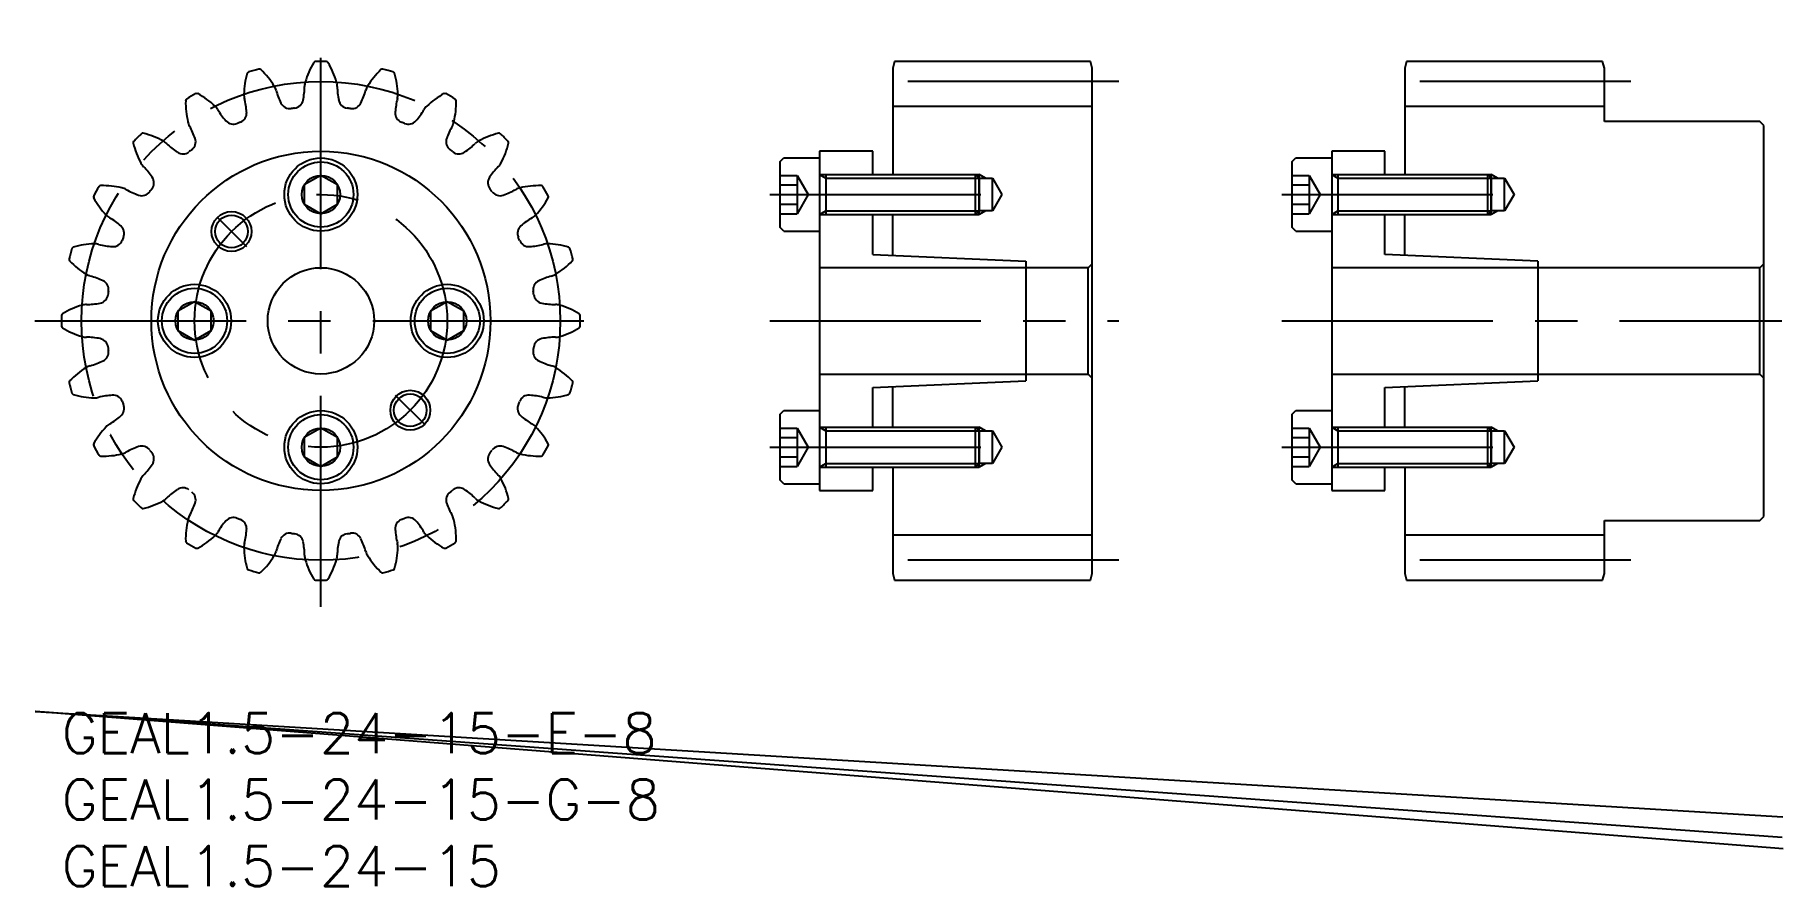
# Model space of a CAD drawing. Extents: x -2 to 129, y -13 to 51.
import ezdxf

# ---------------------------------------------------------------- set-up
doc = ezdxf.new("R2010")
doc.units = 0
doc.header["$LTSCALE"] = 0.5
doc.linetypes.add('CENTER', pattern=[50.8, 31.75, -6.35, 6.35, -6.35])
for name, color, linetype in [('MSM_CENTER', 1, 'CENTER'), ('MSM_CONTINUOUS', 7, 'CONTINUOUS'), ('MSM_NARROW', 5, 'CONTINUOUS'), ('MSM_PART_NUMBER', 7, 'CONTINUOUS')]:
    doc.layers.add(name, color=color, linetype=linetype)
doc.styles.get("Standard").update_dxf_attribs({"font": 'txt.shx', "height": 1, "bigfont": 'bigfont.shx'})

# ---------------------------------------------------------------- blocks, each defined once
blk = doc.blocks.new('*U3')
at = {"layer": 'MSM_PART_NUMBER'}
blk.add_text('GEAL1.5-24-15-G-8', height=3, dxfattribs=at).set_placement((0, -8))
blk = doc.blocks.new('*U4')
at = {"layer": 'MSM_PART_NUMBER'}
blk.add_text('GEAL1.5-24-15-E-8', height=3, dxfattribs=at).set_placement((0, -3))
blk = doc.blocks.new('*U5')
at = {"layer": 'MSM_PART_NUMBER'}
blk.add_text('GEAL1.5-24-15', height=3, dxfattribs=at).set_placement((0, -13))

msp = doc.modelspace()

# ---------------------------------------------------------------- linework, layer by layer
at = {"layer": 'MSM_CENTER'}
for p, q in [((19.5, 8), (19.5, 51)), ((79.5, 47.5), (60.5, 47.5)), ((118, 47.5), (99, 47.5)), ((53.25, 39), (71.12, 39)), ((91.75, 39), (109.62, 39)), ((11.67, 37.33), (13.9, 35.1)), ((-2, 29.5), (41, 29.5)), ((53.25, 29.5), (79.5, 29.5)), ((91.75, 29.5), (129.35, 29.5)), ((27.33, 21.67), (25.1, 23.9)), ((53.25, 20), (71.12, 20)), ((91.75, 20), (109.62, 20)), ((79.5, 11.5), (60.5, 11.5)), ((118, 11.5), (99, 11.5))]:
    msp.add_line(p, q, dxfattribs=at)
for radius in [18, 9.5]:
    msp.add_circle((19.5, 29.5), radius, dxfattribs=at)
at = {"layer": 'MSM_CONTINUOUS'}
for p, q in [((62.63, 49), (62.5, 48.5)), ((77.37, 49), (62.63, 49)), ((77.5, 48.5), (77.37, 49)), ((101.13, 49), (101, 48.5)), ((115.87, 49), (101.13, 49)), ((116, 48.5), (115.87, 49)), ((62.5, 48.5), (62.5, 40.5)), ((77.5, 10.5), (77.5, 48.5)), ((101, 48.5), (101, 40.5)), ((116, 44.5), (116, 48.5)), ((77.5, 45.62), (62.5, 45.62)), ((116, 45.62), (101, 45.62)), ((127.7, 44.5), (116, 44.5)), ((128, 44.2), (127.7, 44.5)), ((128, 14.8), (128, 44.2)), ((57, 42.25), (57, 16.75)), ((61, 42.25), (57, 42.25)), ((61, 40.5), (61, 42.25)), ((95.5, 42.25), (95.5, 16.75)), ((99.5, 42.25), (95.5, 42.25)), ((99.5, 40.5), (99.5, 42.25)), ((54, 41.45), (54.3, 41.75)), ((54, 41.45), (54, 36.55)), ((54.3, 41.75), (57, 41.75)), ((92.5, 41.45), (92.8, 41.75)), ((92.5, 41.45), (92.5, 36.55)), ((92.8, 41.75), (95.5, 41.75)), ((19.5, 40.44), (18.25, 39.72)), ((18.25, 39.72), (18.25, 38.28)), ((20.75, 39.72), (19.5, 40.44)), ((20.75, 38.28), (20.75, 39.72)), ((54, 40.44), (55.3, 40.44)), ((54, 39.72), (55.3, 39.72)), ((55.3, 40.44), (55.3, 37.56)), ((55.3, 40.44), (56.13, 39)), ((57, 40.5), (68.73, 40.5)), ((57.47, 40.5), (57.47, 37.5)), ((68.73, 37.5), (68.73, 40.5)), ((68.73, 40.5), (69, 40.23)), ((69, 40.23), (70, 40.23)), ((69, 40.23), (69, 37.77)), ((70, 37.77), (70, 40.23)), ((70, 40.23), (70.71, 39)), ((92.5, 40.44), (93.8, 40.44)), ((92.5, 39.72), (93.8, 39.72)), ((93.8, 40.44), (93.8, 37.56)), ((93.8, 40.44), (94.63, 39)), ((95.5, 40.5), (107.23, 40.5)), ((95.97, 40.5), (95.97, 37.5)), ((107.23, 37.5), (107.23, 40.5)), ((107.23, 40.5), (107.5, 40.23)), ((107.5, 40.23), (108.5, 40.23)), ((107.5, 40.23), (107.5, 37.77)), ((108.5, 37.77), (108.5, 40.23)), ((108.5, 40.23), (109.21, 39)), ((18.25, 38.28), (19.5, 37.56)), ((19.5, 37.56), (20.75, 38.28)), ((54, 38.28), (55.3, 38.28)), ((56.13, 39), (55.3, 37.56)), ((70.71, 39), (70, 37.77)), ((92.5, 38.28), (93.8, 38.28)), ((94.63, 39), (93.8, 37.56)), ((109.21, 39), (108.5, 37.77)), ((54, 37.56), (55.3, 37.56)), ((57, 37.5), (68.73, 37.5)), ((61, 34.5), (61, 37.5)), ((62.5, 34.43), (62.5, 37.5)), ((69, 37.77), (68.73, 37.5)), ((70, 37.77), (69, 37.77)), ((92.5, 37.56), (93.8, 37.56)), ((95.5, 37.5), (107.23, 37.5)), ((99.5, 34.5), (99.5, 37.5)), ((101, 34.43), (101, 37.5)), ((107.5, 37.77), (107.23, 37.5)), ((108.5, 37.77), (107.5, 37.77)), ((54.3, 36.25), (54, 36.55)), ((54.3, 36.25), (57, 36.25)), ((92.8, 36.25), (92.5, 36.55)), ((92.8, 36.25), (95.5, 36.25)), ((61, 34.5), (72.5, 34)), ((111, 34), (99.5, 34.5)), ((77.2, 33.5), (57, 33.5)), ((72.5, 34), (72.5, 25)), ((77.5, 33.8), (77.2, 33.5)), ((77.2, 25.5), (77.2, 33.5)), ((127.7, 33.5), (95.5, 33.5)), ((111, 34), (111, 25)), ((128, 33.8), (127.7, 33.5)), ((127.7, 25.5), (127.7, 33.5)), ((10, 30.94), (8.75, 30.22)), ((11.25, 30.22), (10, 30.94)), ((29, 30.94), (27.75, 30.22)), ((30.25, 30.22), (29, 30.94)), ((8.75, 30.22), (8.75, 28.78)), ((11.25, 28.78), (11.25, 30.22)), ((27.75, 30.22), (27.75, 28.78)), ((30.25, 28.78), (30.25, 30.22)), ((8.75, 28.78), (10, 28.06)), ((10, 28.06), (11.25, 28.78)), ((27.75, 28.78), (29, 28.06)), ((29, 28.06), (30.25, 28.78)), ((57, 25.5), (77.2, 25.5)), ((61, 24.5), (72.5, 25)), ((77.2, 25.5), (77.5, 25.2)), ((95.5, 25.5), (127.7, 25.5)), ((99.5, 24.5), (111, 25)), ((127.7, 25.5), (128, 25.2)), ((61, 21.5), (61, 24.5)), ((62.5, 21.5), (62.5, 24.57)), ((99.5, 21.5), (99.5, 24.5)), ((101, 21.5), (101, 24.57)), ((54, 22.45), (54.3, 22.75)), ((54, 22.45), (54, 17.55)), ((54.3, 22.75), (57, 22.75)), ((92.5, 22.45), (92.8, 22.75)), ((92.5, 22.45), (92.5, 17.55)), ((92.8, 22.75), (95.5, 22.75)), ((19.5, 21.44), (18.25, 20.72)), ((20.75, 20.72), (19.5, 21.44)), ((54, 21.44), (55.3, 21.44)), ((55.3, 21.44), (55.3, 18.56)), ((55.3, 21.44), (56.13, 20)), ((57, 21.5), (68.73, 21.5)), ((57.47, 21.5), (57.47, 18.5)), ((68.73, 18.5), (68.73, 21.5)), ((68.73, 21.5), (69, 21.23)), ((69, 21.23), (70, 21.23)), ((69, 21.23), (69, 18.77)), ((70, 18.77), (70, 21.23)), ((70, 21.23), (70.71, 20)), ((92.5, 21.44), (93.8, 21.44)), ((93.8, 21.44), (93.8, 18.56)), ((93.8, 21.44), (94.63, 20)), ((95.5, 21.5), (107.23, 21.5)), ((95.97, 21.5), (95.97, 18.5)), ((107.23, 18.5), (107.23, 21.5)), ((107.23, 21.5), (107.5, 21.23)), ((107.5, 21.23), (108.5, 21.23)), ((107.5, 21.23), (107.5, 18.77)), ((108.5, 18.77), (108.5, 21.23)), ((108.5, 21.23), (109.21, 20)), ((18.25, 20.72), (18.25, 19.28)), ((20.75, 19.28), (20.75, 20.72)), ((54, 20.72), (55.3, 20.72)), ((56.13, 20), (55.3, 18.56)), ((70.71, 20), (70, 18.77)), ((92.5, 20.72), (93.8, 20.72)), ((94.63, 20), (93.8, 18.56)), ((109.21, 20), (108.5, 18.77)), ((18.25, 19.28), (19.5, 18.56)), ((19.5, 18.56), (20.75, 19.28)), ((54, 19.28), (55.3, 19.28)), ((54, 18.56), (55.3, 18.56)), ((57, 18.5), (68.73, 18.5)), ((61, 16.75), (61, 18.5)), ((62.5, 18.5), (62.5, 10.5)), ((69, 18.77), (68.73, 18.5)), ((70, 18.77), (69, 18.77)), ((92.5, 19.28), (93.8, 19.28)), ((92.5, 18.56), (93.8, 18.56)), ((95.5, 18.5), (107.23, 18.5)), ((99.5, 16.75), (99.5, 18.5)), ((101, 18.5), (101, 10.5)), ((107.5, 18.77), (107.23, 18.5)), ((108.5, 18.77), (107.5, 18.77)), ((54.3, 17.25), (54, 17.55)), ((54.3, 17.25), (57, 17.25)), ((92.8, 17.25), (92.5, 17.55)), ((92.8, 17.25), (95.5, 17.25)), ((57, 16.75), (61, 16.75)), ((95.5, 16.75), (99.5, 16.75)), ((116, 10.5), (116, 14.5)), ((116, 14.5), (127.7, 14.5)), ((127.7, 14.5), (128, 14.8)), ((77.5, 13.38), (62.5, 13.38)), ((116, 13.38), (101, 13.38)), ((62.5, 10.5), (62.63, 10)), ((62.63, 10), (77.37, 10)), ((77.37, 10), (77.5, 10.5)), ((101, 10.5), (101.13, 10)), ((101.13, 10), (115.87, 10)), ((115.87, 10), (116, 10.5)), ((-1.99, 0.12), (129.41, -7.8)), ((-1.98, 0.14), (129.37, -9.33)), ((-1.96, 0.15), (129.44, -10.18))]:
    msp.add_line(p, q, dxfattribs=at)
for centre, radius in [((19.5, 29.5), 12.75), ((19.5, 39), 2.75), ((19.5, 39), 2.45), ((19.5, 39), 1.44), ((12.78, 36.22), 1.23), ((19.5, 29.5), 4), ((10, 29.5), 2.75), ((10, 29.5), 2.45), ((29, 29.5), 2.75), ((29, 29.5), 2.45), ((10, 29.5), 1.44), ((29, 29.5), 1.44), ((26.22, 22.78), 1.23), ((19.5, 20), 2.75), ((19.5, 20), 2.45), ((19.5, 20), 1.44)]:
    msp.add_circle(centre, radius, dxfattribs=at)
for centre, radius, start, end in [((24.08, 45.78), 6, 148.4225, 163.75), ((19.1, 48.85), 0.15, 91.1867, 148.4225), ((19.5, 29.5), 19.5, 88.8133, 91.1867), ((19.9, 48.85), 0.15, 31.5775, 88.8133), ((14.92, 45.78), 6, 16.25, 31.5775), ((19.71, 46.41), 6, 163.4225, 178.75), ((14.11, 48.08), 0.15, 106.1867, 163.4225), ((19.5, 29.5), 19.5, 103.8132, 106.1867), ((14.88, 48.29), 0.15, 46.5775, 103.8131), ((10.86, 44.04), 6, 31.25, 46.5775), ((19.5, 47.12), 1.23, 163.75, 179.6765), ((19.5, 47.12), 1.23, 0.3235, 16.25), ((28.14, 44.04), 6, 133.4225, 148.75), ((24.12, 48.29), 0.15, 76.1867, 133.4225), ((19.5, 29.5), 19.5, 73.8133, 76.1867), ((24.89, 48.08), 0.15, 16.5775, 73.8133), ((19.29, 46.41), 6, 1.25, 16.5775), ((9.48, 46.05), 0.15, 121.1867, 178.4225), ((15.33, 45.89), 6, 178.4225, 193.75), ((19.5, 29.5), 19.5, 118.8132, 121.1867), ((10.17, 46.45), 0.15, 61.5775, 118.8131), ((7.39, 41.31), 6, 46.25, 61.5775), ((14.94, 46.52), 1.23, 178.75, 194.6765), ((8.59, 44.86), 5.33, 3.5811, 14.6765), ((14.94, 46.52), 1.23, 15.3235, 31.25), ((21.27, 48.25), 5.33, 195.3235, 206.4189), ((17.43, 46.25), 0.75, 277.0353, 348.5811), ((12.94, 47.16), 5.33, 348.5811, 359.6765), ((26.06, 47.16), 5.33, 180.3235, 191.4189), ((21.57, 46.25), 0.75, 191.4189, 262.9647), ((17.73, 48.25), 5.33, 333.5811, 344.6765), ((24.06, 46.52), 1.23, 148.75, 164.6765), ((30.41, 44.86), 5.33, 165.3235, 176.4189), ((24.06, 46.52), 1.23, 345.3235, 1.25), ((31.61, 41.31), 6, 118.4225, 133.75), ((28.83, 46.45), 0.15, 61.1867, 118.4225), ((19.5, 29.5), 19.5, 58.8133, 61.1867), ((23.67, 45.89), 6, 346.25, 1.5775), ((29.52, 46.05), 0.15, 1.5775, 58.8133), ((10.69, 44.76), 1.23, 30.3235, 46.25), ((16.35, 48.07), 5.33, 210.3235, 221.4189), ((13.17, 45.14), 0.75, 292.0353, 3.5811), ((17.16, 46.21), 0.75, 206.4189, 277.9647), ((19.5, 29.5), 16.12, 97.0353, 97.9647), ((19.5, 29.5), 16.12, 82.0353, 82.9647), ((21.84, 46.21), 0.75, 262.0353, 333.5811), ((25.83, 45.14), 0.75, 176.4189, 247.9647), ((22.65, 48.07), 5.33, 318.5811, 329.6765), ((28.31, 44.76), 1.23, 133.75, 149.6765), ((19.5, 29.5), 19.5, 133.8132, 136.1867), ((6.1, 43.46), 0.15, 76.5775, 133.8131), ((4.75, 37.77), 6, 61.25, 76.5775), ((10.69, 44.76), 1.23, 193.75, 209.6765), ((4.99, 41.51), 5.33, 18.5811, 29.6765), ((12.92, 45.04), 0.75, 221.4189, 292.9647), ((19.5, 29.5), 16.13, 112.0353, 112.9647), ((19.5, 29.5), 16.13, 67.0353, 67.9647), ((26.08, 45.04), 0.75, 247.0353, 318.5811), ((34.01, 41.51), 5.33, 150.3235, 161.4189), ((28.31, 44.76), 1.23, 330.3235, 346.25), ((34.25, 37.77), 6, 103.4225, 118.75), ((32.9, 43.46), 0.15, 46.1867, 103.4225), ((19.5, 29.5), 19.5, 43.8133, 46.1867), ((5.54, 42.9), 0.15, 136.1867, 193.4225), ((11.23, 44.25), 6, 193.4225, 208.75), ((7.04, 41.96), 1.23, 45.3235, 61.25), ((11.65, 46.62), 5.33, 225.3235, 236.4189), ((9.12, 42.8), 0.75, 236.4189, 307.9647), ((19.5, 29.5), 16.13, 127.0353, 127.9647), ((9.34, 42.97), 0.75, 307.0353, 18.5811), ((29.66, 42.97), 0.75, 161.4189, 232.9647), ((19.5, 29.5), 16.13, 52.0353, 52.9647), ((29.88, 42.8), 0.75, 232.0353, 303.5811), ((27.35, 46.62), 5.33, 303.5811, 314.6765), ((31.96, 41.96), 1.23, 118.75, 134.6765), ((27.77, 44.25), 6, 331.25, 346.5775), ((33.46, 42.9), 0.15, 346.5775, 43.8133), ((7.04, 41.96), 1.23, 208.75, 224.6765), ((2.38, 37.35), 5.33, 33.5811, 44.6765), ((36.62, 37.35), 5.33, 135.3235, 146.4189), ((31.96, 41.96), 1.23, 315.3235, 331.25), ((19.5, 29.5), 19.5, 148.8132, 151.1867), ((2.95, 39.52), 0.15, 91.5775, 148.8131), ((3.11, 33.67), 6, 76.25, 91.5775), ((4.24, 38.31), 1.23, 60.3235, 76.25), ((6.2, 39.88), 0.75, 322.0353, 33.5811), ((32.8, 39.88), 0.75, 146.4189, 217.9647), ((34.76, 38.31), 1.23, 103.75, 119.6765), ((35.89, 33.67), 6, 88.4225, 103.75), ((36.05, 39.52), 0.15, 31.1867, 88.4225), ((19.5, 29.5), 19.5, 28.8133, 31.1867), ((2.55, 38.83), 0.15, 151.1867, 208.4225), ((7.69, 41.61), 6, 208.4225, 223.75), ((7.49, 44.01), 5.33, 240.3235, 251.4189), ((6.03, 39.66), 0.75, 251.4189, 322.9647), ((19.5, 29.5), 16.13, 142.0353, 142.9647), ((19.5, 29.5), 16.12, 37.0353, 37.9647), ((32.97, 39.66), 0.75, 217.0353, 288.5811), ((31.51, 44.01), 5.33, 288.5811, 299.6765), ((31.31, 41.61), 6, 316.25, 331.5775), ((36.45, 38.83), 0.15, 331.5775, 28.8133), ((4.24, 38.31), 1.23, 223.75, 239.6765), ((0.93, 32.65), 5.33, 48.5811, 59.6765), ((38.07, 32.65), 5.33, 120.3235, 131.4189), ((34.76, 38.31), 1.23, 300.3235, 316.25), ((3.86, 35.83), 0.75, 266.4189, 337.9647), ((3.96, 36.08), 0.75, 337.0353, 48.5811), ((19.5, 29.5), 16.13, 157.0353, 157.9647), ((35.04, 36.08), 0.75, 131.4189, 202.9647), ((19.5, 29.5), 16.12, 22.0353, 22.9647), ((35.14, 35.83), 0.75, 202.0353, 273.5811), ((19.5, 29.5), 19.5, 163.8132, 166.1867), ((0.92, 34.89), 0.15, 106.5775, 163.8131), ((2.59, 29.29), 6, 91.25, 106.5775), ((2.48, 34.06), 1.23, 75.3235, 91.25), ((4.14, 40.41), 5.33, 255.3235, 266.4189), ((34.86, 40.41), 5.33, 273.5811, 284.6765), ((36.52, 34.06), 1.23, 88.75, 104.6765), ((36.41, 29.29), 6, 73.4225, 88.75), ((38.08, 34.89), 0.15, 16.1867, 73.4225), ((19.5, 29.5), 19.5, 13.8133, 16.1867), ((0.71, 34.12), 0.15, 166.1867, 223.4225), ((4.96, 38.14), 6, 223.4225, 238.75), ((2.48, 34.06), 1.23, 238.75, 254.6765), ((0.75, 27.73), 5.33, 63.5811, 74.6765), ((38.25, 27.73), 5.33, 105.3235, 116.4189), ((36.52, 34.06), 1.23, 285.3235, 301.25), ((34.04, 38.14), 6, 301.25, 316.5775), ((38.29, 34.12), 0.15, 316.5775, 13.8133), ((2.79, 31.84), 0.75, 352.0353, 63.5811), ((19.5, 29.5), 16.13, 172.0353, 172.9647), ((36.21, 31.84), 0.75, 116.4189, 187.9647), ((19.5, 29.5), 16.12, 7.0353, 7.9647), ((3.22, 24.92), 6, 106.25, 121.5775), ((1.88, 29.5), 1.23, 90.3235, 106.25), ((1.84, 36.06), 5.33, 270.3235, 281.4189), ((2.75, 31.57), 0.75, 281.4189, 352.9647), ((36.25, 31.57), 0.75, 187.0353, 258.5811), ((37.16, 36.06), 5.33, 258.5811, 269.6765), ((37.12, 29.5), 1.23, 73.75, 89.6765), ((35.78, 24.92), 6, 58.4225, 73.75), ((0.15, 29.9), 0.15, 121.5775, 178.8131), ((19.5, 29.5), 19.5, 178.8132, 181.1867), ((0.15, 29.1), 0.15, 181.1867, 238.4225), ((3.22, 34.08), 6, 238.4225, 253.75), ((35.78, 34.08), 6, 286.25, 301.5775), ((38.85, 29.9), 0.15, 1.1867, 58.4225), ((38.85, 29.1), 0.15, 301.5775, 358.8133), ((19.5, 29.5), 19.5, 358.8133, 1.1867), ((1.88, 29.5), 1.23, 253.75, 269.6765), ((1.84, 22.94), 5.33, 78.5811, 89.6765), ((2.75, 27.43), 0.75, 7.0353, 78.5811), ((36.25, 27.43), 0.75, 101.4189, 172.9647), ((37.16, 22.94), 5.33, 90.3235, 101.4189), ((37.12, 29.5), 1.23, 270.3235, 286.25), ((0.75, 31.27), 5.33, 285.3235, 296.4189), ((2.79, 27.16), 0.75, 296.4189, 7.9647), ((19.5, 29.5), 16.13, 187.0353, 187.9647), ((36.21, 27.16), 0.75, 172.0353, 243.5811), ((19.5, 29.5), 16.13, 352.0353, 352.9647), ((38.25, 31.27), 5.33, 243.5811, 254.6765), ((0.71, 24.88), 0.15, 136.5775, 193.8131), ((4.96, 20.86), 6, 121.25, 136.5775), ((2.48, 24.94), 1.23, 105.3235, 121.25), ((36.52, 24.94), 1.23, 58.75, 74.6765), ((34.04, 20.86), 6, 43.4225, 58.75), ((38.29, 24.88), 0.15, 346.1867, 43.4225), ((19.5, 29.5), 19.5, 193.8132, 196.1867), ((0.92, 24.11), 0.15, 196.1867, 253.4225), ((2.59, 29.71), 6, 253.4225, 268.75), ((2.48, 24.94), 1.23, 268.75, 284.6765), ((4.14, 18.59), 5.33, 93.5811, 104.6765), ((3.86, 23.17), 0.75, 22.0353, 93.5811), ((35.14, 23.17), 0.75, 86.4189, 157.9647), ((34.86, 18.59), 5.33, 75.3235, 86.4189), ((36.52, 24.94), 1.23, 255.3235, 271.25), ((36.41, 29.71), 6, 271.25, 286.5775), ((38.08, 24.11), 0.15, 286.5775, 343.8133), ((19.5, 29.5), 19.5, 343.8133, 346.1867), ((0.93, 26.35), 5.33, 300.3235, 311.4189), ((3.96, 22.92), 0.75, 311.4189, 22.9647), ((19.5, 29.5), 16.12, 202.0353, 202.9647), ((35.04, 22.92), 0.75, 157.0353, 228.5811), ((19.5, 29.5), 16.13, 337.0353, 337.9647), ((38.07, 26.35), 5.33, 228.5811, 239.6765), ((7.69, 17.39), 6, 136.25, 151.5775), ((4.24, 20.69), 1.23, 120.3235, 136.25), ((34.76, 20.69), 1.23, 43.75, 59.6765), ((31.31, 17.39), 6, 28.4225, 43.75), ((2.55, 20.17), 0.15, 151.5775, 208.8133), ((19.5, 29.5), 19.5, 208.8133, 211.1867), ((7.49, 14.99), 5.33, 108.5811, 119.6765), ((6.03, 19.34), 0.75, 37.0353, 108.5811), ((19.5, 29.5), 16.13, 217.0353, 217.9647), ((19.5, 29.5), 16.13, 322.0353, 322.9647), ((32.97, 19.34), 0.75, 71.4189, 142.9647), ((31.51, 14.99), 5.33, 60.3235, 71.4189), ((19.5, 29.5), 19.5, 328.8133, 331.1867), ((36.45, 20.17), 0.15, 331.1867, 28.4225), ((2.95, 19.48), 0.15, 211.1867, 268.4225), ((3.11, 25.33), 6, 268.4225, 283.75), ((4.24, 20.69), 1.23, 283.75, 299.6765), ((2.38, 21.65), 5.33, 315.3235, 326.4189), ((6.2, 19.12), 0.75, 326.4189, 37.9647), ((32.8, 19.12), 0.75, 142.0353, 213.5811), ((36.62, 21.65), 5.33, 213.5811, 224.6765), ((34.76, 20.69), 1.23, 240.3235, 256.25), ((35.89, 25.33), 6, 256.25, 271.5775), ((36.05, 19.48), 0.15, 271.5775, 328.8133), ((11.23, 14.75), 6, 151.25, 166.5775), ((7.04, 17.04), 1.23, 135.3235, 151.25), ((31.96, 17.04), 1.23, 28.75, 44.6765), ((27.77, 14.75), 6, 13.4225, 28.75), ((5.54, 16.1), 0.15, 166.5775, 223.8133), ((19.5, 29.5), 19.5, 223.8133, 226.1867), ((4.75, 21.23), 6, 283.4225, 298.75), ((7.04, 17.04), 1.23, 298.75, 314.6765), ((11.65, 12.38), 5.33, 123.5811, 134.6765), ((9.12, 16.2), 0.75, 52.0353, 123.5811), ((4.99, 17.49), 5.33, 330.3235, 341.4189), ((9.34, 16.03), 0.75, 341.4189, 52.9647), ((29.66, 16.03), 0.75, 127.0353, 198.5811), ((34.01, 17.49), 5.33, 198.5811, 209.6765), ((19.5, 29.5), 16.13, 307.0353, 307.9647), ((29.88, 16.2), 0.75, 56.4189, 127.9647), ((27.35, 12.38), 5.33, 45.3235, 56.4189), ((31.96, 17.04), 1.23, 225.3235, 241.25), ((34.25, 21.23), 6, 241.25, 256.5775), ((19.5, 29.5), 19.5, 313.8133, 316.1867), ((33.46, 16.1), 0.15, 316.1867, 13.4225), ((6.1, 15.54), 0.15, 226.1867, 283.4225), ((15.33, 13.11), 6, 166.25, 181.5775), ((10.69, 14.24), 1.23, 150.3235, 166.25), ((16.35, 10.93), 5.33, 138.5811, 149.6765), ((12.92, 13.96), 0.75, 67.0353, 138.5811), ((19.5, 29.5), 16.12, 247.0353, 247.9647), ((13.17, 13.86), 0.75, 356.4189, 67.9647), ((25.83, 13.86), 0.75, 112.0353, 183.5811), ((19.5, 29.5), 16.12, 292.0353, 292.9647), ((26.08, 13.96), 0.75, 41.4189, 112.9647), ((22.65, 10.93), 5.33, 30.3235, 41.4189), ((28.31, 14.24), 1.23, 13.75, 29.6765), ((23.67, 13.11), 6, 358.4225, 13.75), ((32.9, 15.54), 0.15, 256.5775, 313.8133), ((7.39, 17.69), 6, 298.4225, 313.75), ((10.69, 14.24), 1.23, 313.75, 329.6765), ((8.59, 14.14), 5.33, 345.3235, 356.4189), ((17.16, 12.79), 0.75, 82.0353, 153.5811), ((19.5, 29.5), 16.13, 262.0353, 262.9647), ((17.43, 12.75), 0.75, 11.4189, 82.9647), ((21.57, 12.75), 0.75, 97.0353, 168.5811), ((19.5, 29.5), 16.13, 277.0353, 277.9647), ((21.84, 12.79), 0.75, 26.4189, 97.9647), ((30.41, 14.14), 5.33, 183.5811, 194.6765), ((28.31, 14.24), 1.23, 210.3235, 226.25), ((31.61, 17.69), 6, 226.25, 241.5775), ((9.48, 12.95), 0.15, 181.5775, 238.8133), ((19.5, 29.5), 19.5, 238.8133, 241.1867), ((10.17, 12.55), 0.15, 241.1867, 298.4225), ((14.94, 12.48), 1.23, 165.3235, 181.25), ((19.71, 12.59), 6, 181.25, 196.5775), ((10.86, 14.96), 6, 313.4225, 328.75), ((14.94, 12.48), 1.23, 328.75, 344.6765), ((21.27, 10.75), 5.33, 153.5811, 164.6765), ((12.94, 11.84), 5.33, 0.3235, 11.4189), ((19.5, 11.88), 1.23, 180.3235, 196.25), ((19.5, 11.88), 1.23, 343.75, 359.6765), ((26.06, 11.84), 5.33, 168.5811, 179.6765), ((17.73, 10.75), 5.33, 15.3235, 26.4189), ((24.06, 12.48), 1.23, 195.3235, 211.25), ((28.14, 14.96), 6, 211.25, 226.5775), ((19.29, 12.59), 6, 343.4225, 358.75), ((24.06, 12.48), 1.23, 358.75, 14.6765), ((28.83, 12.55), 0.15, 241.5775, 298.8133), ((19.5, 29.5), 19.5, 298.8133, 301.1867), ((29.52, 12.95), 0.15, 301.1867, 358.4225), ((14.11, 10.92), 0.15, 196.5775, 253.8133), ((19.5, 29.5), 19.5, 253.8133, 256.1867), ((14.88, 10.71), 0.15, 256.1867, 313.4225), ((24.08, 13.22), 6, 196.25, 211.5775), ((14.92, 13.22), 6, 328.4225, 343.75), ((24.12, 10.71), 0.15, 226.5775, 283.8133), ((19.5, 29.5), 19.5, 283.8133, 286.1867), ((24.89, 10.92), 0.15, 286.1867, 343.4225), ((19.1, 10.15), 0.15, 211.5775, 268.8133), ((19.5, 29.5), 19.5, 268.8133, 271.1867), ((19.9, 10.15), 0.15, 271.1867, 328.4225)]:
    msp.add_arc(centre, radius, start, end, dxfattribs=at)
at = {"layer": 'MSM_NARROW'}
for p, q in [((57, 40.5), (57.47, 40.23)), ((57.47, 40.23), (69, 40.23)), ((68.73, 40.5), (69, 40.5)), ((69.47, 40.23), (69, 40.5)), ((69, 37.5), (69, 40.5)), ((95.5, 40.5), (95.97, 40.23)), ((95.97, 40.23), (107.5, 40.23)), ((107.23, 40.5), (107.5, 40.5)), ((107.5, 37.5), (107.5, 40.5)), ((107.97, 40.23), (107.5, 40.5)), ((57, 37.5), (57.47, 37.77)), ((57.47, 37.77), (69, 37.77)), ((68.73, 37.5), (69, 37.5)), ((69.47, 37.77), (69, 37.5)), ((95.5, 37.5), (95.97, 37.77)), ((95.97, 37.77), (107.5, 37.77)), ((107.23, 37.5), (107.5, 37.5)), ((107.97, 37.77), (107.5, 37.5)), ((57, 21.5), (57.47, 21.23)), ((57.47, 21.23), (69, 21.23)), ((68.73, 21.5), (69, 21.5)), ((69, 18.5), (69, 21.5)), ((69.47, 21.23), (69, 21.5)), ((95.5, 21.5), (95.97, 21.23)), ((95.97, 21.23), (107.5, 21.23)), ((107.23, 21.5), (107.5, 21.5)), ((107.5, 18.5), (107.5, 21.5)), ((107.97, 21.23), (107.5, 21.5)), ((57, 18.5), (57.47, 18.77)), ((57.47, 18.77), (69, 18.77)), ((68.73, 18.5), (69, 18.5)), ((69.47, 18.77), (69, 18.5)), ((95.5, 18.5), (95.97, 18.77)), ((95.97, 18.77), (107.5, 18.77)), ((107.23, 18.5), (107.5, 18.5)), ((107.97, 18.77), (107.5, 18.5))]:
    msp.add_line(p, q, dxfattribs=at)
for centre in [(12.78, 36.22), (26.22, 22.78)]:
    msp.add_circle(centre, 1.5, dxfattribs=at)

# ---------------------------------------------------------------- block references
at = {"layer": 'MSM_CONTINUOUS'}
for name in ['*U4', '*U3', '*U5']:
    msp.add_blockref(name, (0, 0), dxfattribs=at)

doc.saveas('drawing.dxf')
